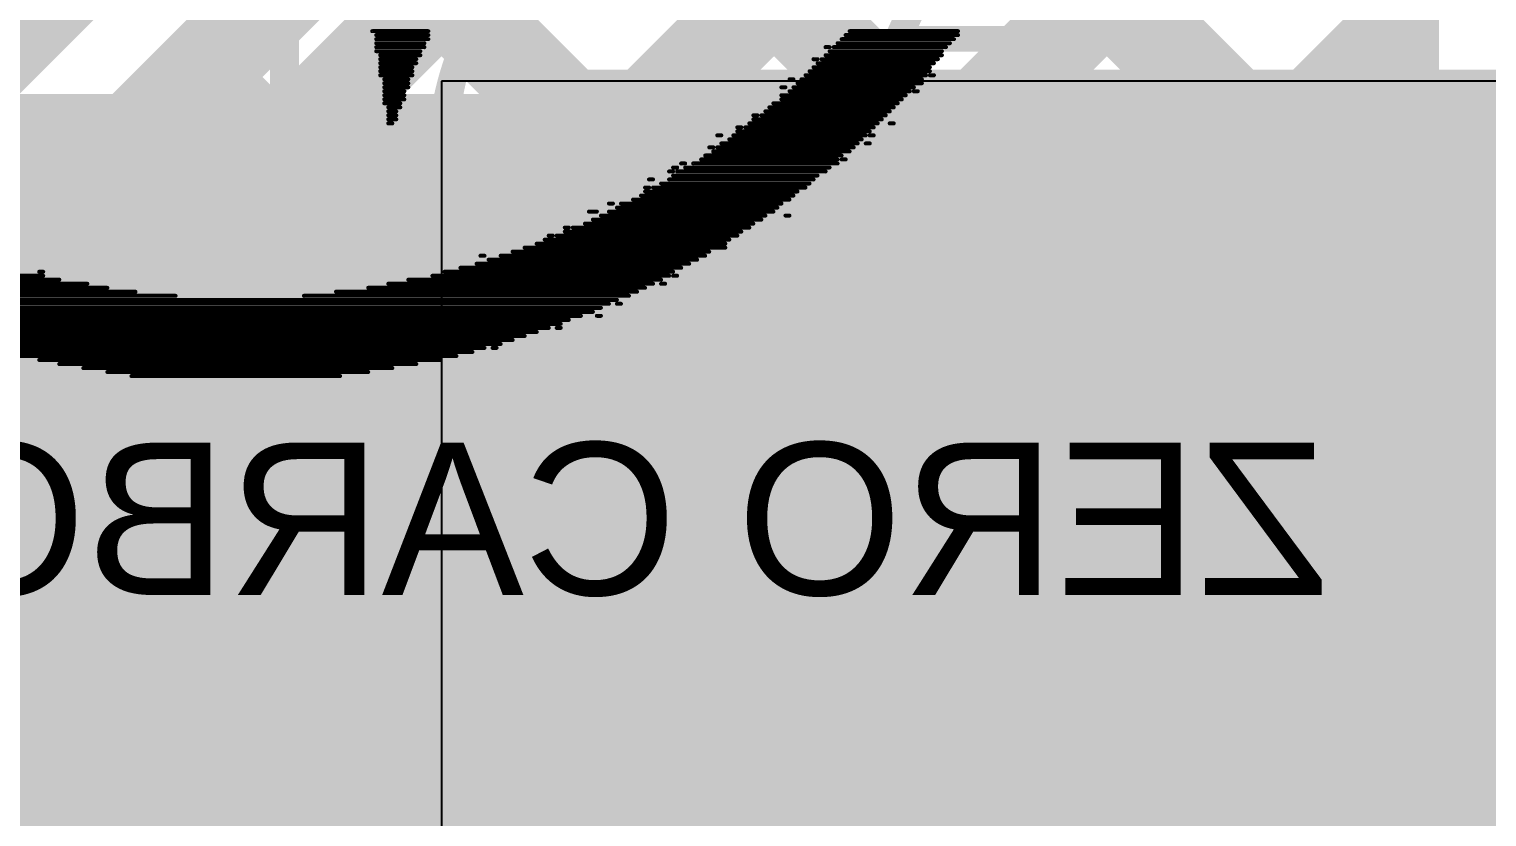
# Model space of a CAD drawing. Header units: millimetres. Extents: x 0.01 to 1.77, y 0.01 to 0.78.
# Drawn here: x 0.7002 to 0.8551, y 0.2651 to 0.3489 of the extents above; entities that cross this region are included whole.
import ezdxf

# ---------------------------------------------------------------- set-up
doc = ezdxf.new("R2010")
doc.units = ezdxf.units.MM
doc.header["$MEASUREMENT"] = 0
for name, color, linetype in [('BottomLayer', 5, 'Continuous'), ('BottomOverlay', 54, 'Continuous'), ('TopLayer', 1, 'Continuous'), ('TopOverlay', 2, 'Continuous'), ('TopPaste', 8, 'Continuous'), ('TopSolder', 216, 'Continuous')]:
    doc.layers.add(name, color=color, linetype=linetype)
doc.styles.add('Arial', font='', dxfattribs={"height": 0.2})
doc.styles.get('Arial').set_extended_font_data('Arial')

# ---------------------------------------------------------------- blocks, each defined once
blk = doc.blocks.new('74404041010_36')
at = {"layer": 'TopLayer'}
blk.add_hatch(color=1, dxfattribs=at).paths.add_polyline_path([(-0.08957, 0.07087), (-0.03051, 0.07087), (-0.03051, -0.07087), (-0.08957, -0.07087)])
at = {"layer": 'TopPaste'}
blk.add_hatch(color=8, dxfattribs=at).paths.add_polyline_path([(-0.08957, 0.07087), (-0.03051, 0.07087), (-0.03051, -0.07087), (-0.08957, -0.07087)])
at = {"layer": 'TopSolder'}
blk.add_hatch(color=216, dxfattribs=at).paths.add_polyline_path([(-0.09357, 0.07487), (-0.02651, 0.07487), (-0.02651, -0.07487), (-0.09357, -0.07487)])
at = {"layer": 'TopOverlay', "const_width": 0.005}
blk.add_lwpolyline([(0.053, -0.081), (-0.054, -0.081)], dxfattribs=at)
at = {"layer": 'TopOverlay', "const_width": 0.0025}
blk.add_lwpolyline([(-0.05525, -0.081, 1), (-0.05275, -0.081, 1)], format="xyb", close=True, dxfattribs=at)
blk = doc.blocks.new('C__0805_45')
at = {"layer": 'TopLayer'}
for points in [[(-0.06, 0.03), (-0.02, 0.03), (-0.02, -0.03), (-0.06, -0.03)], [(0.02, 0.03), (0.06, 0.03), (0.06, -0.03), (0.02, -0.03)]]:
    blk.add_hatch(color=1, dxfattribs=at).paths.add_polyline_path(points)
at = {"layer": 'TopPaste'}
for points in [[(-0.06, 0.03), (-0.02, 0.03), (-0.02, -0.03), (-0.06, -0.03)], [(0.02, 0.03), (0.06, 0.03), (0.06, -0.03), (0.02, -0.03)]]:
    blk.add_hatch(color=8, dxfattribs=at).paths.add_polyline_path(points)
at = {"layer": 'TopSolder'}
for points in [[(-0.06276, 0.03276), (-0.01724, 0.03276), (-0.01724, -0.03276), (-0.06276, -0.03276)], [(0.01724, 0.03276), (0.06276, 0.03276), (0.06276, -0.03276), (0.01724, -0.03276)]]:
    blk.add_hatch(color=216, dxfattribs=at).paths.add_polyline_path(points)
at = {"layer": 'TopOverlay', "const_width": 0.005}
for points in [[(-0.064, 0.034), (-0.024, 0.034)], [(-0.064, -0.034), (-0.064, 0.034)], [(0.024, 0.034), (0.064, 0.034)], [(0.064, -0.034), (0.064, 0.034)], [(-0.064, -0.034), (-0.024, -0.034)], [(0.024, -0.034), (0.064, -0.034)]]:
    blk.add_lwpolyline(points, dxfattribs=at)
at = {"layer": 'TopOverlay', "const_width": 0.0025}
for points in [[(-0.06525, 0.034, 1), (-0.06275, 0.034, 1)], [(-0.06525, 0.034, 1), (-0.06275, 0.034, 1)], [(-0.02525, 0.034, 1), (-0.02275, 0.034, 1)], [(0.02275, 0.034, 1), (0.02525, 0.034, 1)], [(0.06275, 0.034, 1), (0.06525, 0.034, 1)], [(0.06275, 0.034, 1), (0.06525, 0.034, 1)], [(-0.06525, -0.034, 1), (-0.06275, -0.034, 1)], [(-0.06525, -0.034, 1), (-0.06275, -0.034, 1)], [(-0.02525, -0.034, 1), (-0.02275, -0.034, 1)], [(0.02275, -0.034, 1), (0.02525, -0.034, 1)], [(0.06275, -0.034, 1), (0.06525, -0.034, 1)], [(0.06275, -0.034, 1), (0.06525, -0.034, 1)]]:
    blk.add_lwpolyline(points, format="xyb", close=True, dxfattribs=at)

msp = doc.modelspace()

# ---------------------------------------------------------------- hatches: boundary and pattern name
at = {"layer": 'TopLayer'}
msp.add_hatch(color=1, dxfattribs=at).paths.add_polyline_path([(0.692, 0.26), (0.899, 0.26), (0.899, 0.342), (0.692, 0.342)])

# ---------------------------------------------------------------- linework, layer by layer
at = {"layer": 'BottomLayer'}
for points, const_width in [([(0.68698, 0.29606), (0.82591, 0.435)], 0.01), ([(0.69712, 0.27086), (0.86127, 0.435)], 0.01), ([(0.638, 0.295), (0.754, 0.411)], 0.02), ([(0.7715, 0.39627), (0.845, 0.32277)], 0.01), ([(0.67289, 0.29878), (0.76513, 0.39102)], 0.01), ([(0.67162, 0.21), (0.84845, 0.38682)], 0.01), ([(0.75326, 0.37915), (0.82965, 0.30276)], 0.01), ([(0.845, 0.31811), (0.845, 0.375)], 0.01), ([(0.73558, 0.36147), (0.81197, 0.28508)], 0.01), ([(0.70698, 0.21), (0.845, 0.34802)], 0.01), ([(0.71791, 0.34379), (0.79429, 0.26741)], 0.01), ([(0.70023, 0.32612), (0.77662, 0.24973)], 0.01), ([(0.73689, 0.21), (0.845, 0.31811)], 0.01), ([(0.746, 0.188), (0.867, 0.309)], 0.02), ([(0.68255, 0.30844), (0.75894, 0.23205)], 0.01), ([(0.76631, 0.1772), (0.88252, 0.2934)], 0.01), ([(0.69282, 0.26282), (0.74126, 0.21437)], 0.01)]:
    msp.add_lwpolyline(points, dxfattribs=dict(at, const_width=const_width))
at = {"layer": 'BottomLayer', "const_width": 0.005}
for points in [[(0.8425, 0.34802, 1), (0.8475, 0.34802, 1)], [(0.71541, 0.34379, 1), (0.72041, 0.34379, 1)], [(0.69773, 0.32612, 1), (0.70273, 0.32612, 1)], [(0.8425, 0.32277, 1), (0.8475, 0.32277, 1)], [(0.8425, 0.31811, 1), (0.8475, 0.31811, 1)], [(0.8425, 0.31811, 1), (0.8475, 0.31811, 1)], [(0.82715, 0.30276, 1), (0.83215, 0.30276, 1)], [(0.80947, 0.28508, 1), (0.81447, 0.28508, 1)], [(0.6955, 0.277, 1), (0.7005, 0.277, 1)], [(0.6955, 0.277, 1), (0.7005, 0.277, 1)], [(0.69462, 0.27086, 1), (0.69962, 0.27086, 1)], [(0.79179, 0.26741, 1), (0.79679, 0.26741, 1)]]:
    msp.add_lwpolyline(points, format="xyb", close=True, dxfattribs=at)
at = {"layer": 'BottomLayer', "const_width": 0.01}
for points in [[(0.67289, 0.29878, -0.456367), (0.698, 0.277)], [(0.698, 0.277, -0.198912), (0.69156, 0.26144)]]:
    msp.add_lwpolyline(points, format="xyb", dxfattribs=at)
at = {"layer": 'BottomOverlay', "const_width": 0.000426}
for points in [[(0.73663, 0.34867), (0.7426, 0.34867)], [(0.78737, 0.34867), (0.79888, 0.34867)], [(0.73705, 0.34825), (0.7426, 0.34825)], [(0.73705, 0.34782), (0.7426, 0.34782)], [(0.73705, 0.34739), (0.74217, 0.34739)], [(0.73705, 0.34697), (0.74217, 0.34697)], [(0.78481, 0.34697), (0.78524, 0.34697)], [(0.78566, 0.34697), (0.7976, 0.34697)], [(0.78609, 0.34739), (0.79803, 0.34739)], [(0.78651, 0.34782), (0.79845, 0.34782)], [(0.78694, 0.34825), (0.79888, 0.34825)], [(0.73705, 0.34654), (0.74174, 0.34654)], [(0.73748, 0.34611), (0.74174, 0.34611)], [(0.73748, 0.34569), (0.74132, 0.34569)], [(0.73748, 0.34526), (0.74132, 0.34526)], [(0.78353, 0.34569), (0.78396, 0.34569)], [(0.78396, 0.34526), (0.79632, 0.34526)], [(0.78438, 0.34569), (0.79675, 0.34569)], [(0.78481, 0.34611), (0.79717, 0.34611)], [(0.78524, 0.34654), (0.79717, 0.34654)], [(0.73748, 0.34483), (0.74089, 0.34483)], [(0.73748, 0.34441), (0.74089, 0.34441)], [(0.73748, 0.34398), (0.74089, 0.34398)], [(0.78268, 0.34398), (0.79547, 0.34398)], [(0.7831, 0.34441), (0.7959, 0.34441)], [(0.78353, 0.34483), (0.7959, 0.34483)], [(0.7959, 0.34398), (0.79632, 0.34398)], [(0.73791, 0.34355), (0.74047, 0.34355)], [(0.73791, 0.34313), (0.74047, 0.34313)], [(0.73791, 0.3427), (0.74047, 0.3427)], [(0.73791, 0.34228), (0.74004, 0.34228)], [(0.78012, 0.3427), (0.78055, 0.3427)], [(0.78097, 0.34355), (0.7814, 0.34355)], [(0.78097, 0.34228), (0.79376, 0.34228)], [(0.7814, 0.3427), (0.79419, 0.3427)], [(0.78182, 0.34313), (0.79504, 0.34313)], [(0.78225, 0.34355), (0.79504, 0.34355)], [(0.79419, 0.34228), (0.79462, 0.34228)], [(0.73791, 0.34185), (0.74004, 0.34185)], [(0.73791, 0.34142), (0.74004, 0.34142)], [(0.73791, 0.341), (0.73961, 0.341)], [(0.77927, 0.341), (0.79248, 0.341)], [(0.78012, 0.34185), (0.79334, 0.34185)], [(0.78012, 0.34142), (0.79291, 0.34142)], [(0.73833, 0.34057), (0.73961, 0.34057)], [(0.73833, 0.34014), (0.73919, 0.34014)], [(0.73833, 0.33972), (0.73919, 0.33972)], [(0.73833, 0.33929), (0.73919, 0.33929)], [(0.77713, 0.33972), (0.77756, 0.33972)], [(0.77713, 0.33929), (0.79078, 0.33929)], [(0.77799, 0.33972), (0.79121, 0.33972)], [(0.77841, 0.34014), (0.79163, 0.34014)], [(0.77884, 0.34057), (0.79206, 0.34057)], [(0.73833, 0.33886), (0.73876, 0.33886)], [(0.7733, 0.33759), (0.77372, 0.33759)], [(0.775, 0.33759), (0.78907, 0.33759)], [(0.77543, 0.33844), (0.77586, 0.33844)], [(0.77543, 0.33801), (0.7895, 0.33801)], [(0.77628, 0.33844), (0.78993, 0.33844)], [(0.77671, 0.33886), (0.79035, 0.33886)], [(0.7895, 0.33759), (0.78993, 0.33759)], [(0.79163, 0.33886), (0.79206, 0.33886)], [(0.77244, 0.33631), (0.77287, 0.33631)], [(0.7733, 0.33631), (0.78779, 0.33631)], [(0.77372, 0.33673), (0.78822, 0.33673)], [(0.77458, 0.33716), (0.78865, 0.33716)], [(0.78907, 0.33673), (0.7895, 0.33673)], [(0.76946, 0.3346), (0.76989, 0.3346)], [(0.77074, 0.3346), (0.78609, 0.3346)], [(0.77159, 0.33503), (0.78609, 0.33503)], [(0.77202, 0.33545), (0.78651, 0.33545)], [(0.77287, 0.33588), (0.78737, 0.33588)], [(0.78651, 0.33503), (0.78694, 0.33503)], [(0.76605, 0.3329), (0.76647, 0.3329)], [(0.76818, 0.33375), (0.76861, 0.33375)], [(0.76818, 0.3329), (0.78353, 0.3329)], [(0.76861, 0.33417), (0.76903, 0.33417)], [(0.76861, 0.33332), (0.78396, 0.33332)], [(0.76903, 0.33375), (0.78481, 0.33375)], [(0.76989, 0.33417), (0.78524, 0.33417)], [(0.76562, 0.33204), (0.76605, 0.33204)], [(0.76562, 0.33162), (0.78182, 0.33162)], [(0.76647, 0.33204), (0.78268, 0.33204)], [(0.76733, 0.33247), (0.7831, 0.33247)], [(0.76178, 0.33034), (0.76221, 0.33034)], [(0.76264, 0.32991), (0.77969, 0.32991)], [(0.76306, 0.33034), (0.78012, 0.33034)], [(0.76434, 0.33076), (0.78097, 0.33076)], [(0.7652, 0.33119), (0.7814, 0.33119)], [(0.75923, 0.3282), (0.77713, 0.3282)], [(0.75965, 0.32948), (0.76051, 0.32948)], [(0.76008, 0.32863), (0.77799, 0.32863)], [(0.76093, 0.32906), (0.77841, 0.32906)], [(0.76178, 0.32948), (0.77927, 0.32948)], [(0.78055, 0.32906), (0.78097, 0.32906)], [(0.75539, 0.32693), (0.75582, 0.32693)], [(0.75624, 0.32693), (0.77543, 0.32693)], [(0.75709, 0.32778), (0.75752, 0.32778)], [(0.75709, 0.32735), (0.77586, 0.32735)], [(0.75795, 0.32778), (0.77671, 0.32778)], [(0.75155, 0.32522), (0.77244, 0.32522)], [(0.75283, 0.32565), (0.77415, 0.32565)], [(0.75411, 0.32607), (0.77415, 0.32607)], [(0.75496, 0.3265), (0.77458, 0.3265)], [(0.74771, 0.32394), (0.77031, 0.32394)], [(0.74814, 0.32479), (0.74857, 0.32479)], [(0.74899, 0.32437), (0.77117, 0.32437)], [(0.75027, 0.32479), (0.77202, 0.32479)], [(0.67693, 0.32266), (0.70166, 0.32266)], [(0.67736, 0.32224), (0.70337, 0.32224)], [(0.70124, 0.32309), (0.70166, 0.32309)], [(0.74047, 0.32224), (0.76733, 0.32224)], [(0.74302, 0.32266), (0.76818, 0.32266)], [(0.7443, 0.32309), (0.76861, 0.32309)], [(0.74601, 0.32351), (0.76946, 0.32351)], [(0.76861, 0.32266), (0.76903, 0.32266)], [(0.67864, 0.32181), (0.70635, 0.32181)], [(0.67949, 0.32138), (0.70849, 0.32138)], [(0.67992, 0.32096), (0.71147, 0.32096)], [(0.6812, 0.32053), (0.71574, 0.32053)], [(0.72938, 0.32053), (0.76392, 0.32053)], [(0.73279, 0.32096), (0.76477, 0.32096)], [(0.7362, 0.32138), (0.76562, 0.32138)], [(0.73833, 0.32181), (0.76647, 0.32181)], [(0.76733, 0.32181), (0.76775, 0.32181)], [(0.68205, 0.3201), (0.76264, 0.3201)], [(0.68248, 0.31968), (0.76178, 0.31968)], [(0.68376, 0.31925), (0.76093, 0.31925)], [(0.76264, 0.31968), (0.76306, 0.31968)], [(0.68504, 0.31882), (0.76008, 0.31882)], [(0.68589, 0.3184), (0.7588, 0.3184)], [(0.68674, 0.31797), (0.75752, 0.31797)], [(0.68802, 0.31755), (0.75667, 0.31755)], [(0.76051, 0.3184), (0.76093, 0.3184)], [(0.68887, 0.31712), (0.75539, 0.31712)], [(0.69058, 0.31669), (0.75411, 0.31669)], [(0.69186, 0.31627), (0.75283, 0.31627)], [(0.69314, 0.31584), (0.75155, 0.31584)], [(0.75624, 0.31712), (0.75667, 0.31712)], [(0.69442, 0.31541), (0.75027, 0.31541)], [(0.69612, 0.31499), (0.74857, 0.31499)], [(0.6974, 0.31456), (0.74729, 0.31456)], [(0.74942, 0.31499), (0.74985, 0.31499)], [(0.69911, 0.31413), (0.74558, 0.31413)], [(0.70124, 0.31371), (0.74388, 0.31371)], [(0.70337, 0.31328), (0.74132, 0.31328)], [(0.70593, 0.31285), (0.73876, 0.31285)], [(0.70849, 0.31243), (0.7362, 0.31243)], [(0.71105, 0.312), (0.73322, 0.312)]]:
    msp.add_lwpolyline(points, dxfattribs=at)
at = {"layer": 'BottomOverlay', "const_width": 0.000213}
for points in [[(0.73652, 0.34867, 1), (0.73673, 0.34867, 1)], [(0.74249, 0.34867, 1), (0.7427, 0.34867, 1)], [(0.78726, 0.34867, 1), (0.78747, 0.34867, 1)], [(0.79877, 0.34867, 1), (0.79899, 0.34867, 1)], [(0.73695, 0.34825, 1), (0.73716, 0.34825, 1)], [(0.73695, 0.34782, 1), (0.73716, 0.34782, 1)], [(0.73695, 0.34739, 1), (0.73716, 0.34739, 1)], [(0.73695, 0.34697, 1), (0.73716, 0.34697, 1)], [(0.74206, 0.34739, 1), (0.74228, 0.34739, 1)], [(0.74206, 0.34697, 1), (0.74228, 0.34697, 1)], [(0.74249, 0.34825, 1), (0.7427, 0.34825, 1)], [(0.74249, 0.34782, 1), (0.7427, 0.34782, 1)], [(0.7847, 0.34697, 1), (0.78492, 0.34697, 1)], [(0.78513, 0.34697, 1), (0.78534, 0.34697, 1)], [(0.78556, 0.34697, 1), (0.78577, 0.34697, 1)], [(0.78598, 0.34739, 1), (0.78619, 0.34739, 1)], [(0.78641, 0.34782, 1), (0.78662, 0.34782, 1)], [(0.78683, 0.34825, 1), (0.78705, 0.34825, 1)], [(0.79749, 0.34697, 1), (0.79771, 0.34697, 1)], [(0.79792, 0.34739, 1), (0.79813, 0.34739, 1)], [(0.79835, 0.34782, 1), (0.79856, 0.34782, 1)], [(0.79877, 0.34825, 1), (0.79899, 0.34825, 1)], [(0.73695, 0.34654, 1), (0.73716, 0.34654, 1)], [(0.73737, 0.34611, 1), (0.73759, 0.34611, 1)], [(0.73737, 0.34569, 1), (0.73759, 0.34569, 1)], [(0.73737, 0.34526, 1), (0.73759, 0.34526, 1)], [(0.74121, 0.34569, 1), (0.74142, 0.34569, 1)], [(0.74121, 0.34526, 1), (0.74142, 0.34526, 1)], [(0.74164, 0.34654, 1), (0.74185, 0.34654, 1)], [(0.74164, 0.34611, 1), (0.74185, 0.34611, 1)], [(0.78342, 0.34569, 1), (0.78364, 0.34569, 1)], [(0.78385, 0.34569, 1), (0.78406, 0.34569, 1)], [(0.78385, 0.34526, 1), (0.78406, 0.34526, 1)], [(0.78428, 0.34569, 1), (0.78449, 0.34569, 1)], [(0.7847, 0.34611, 1), (0.78492, 0.34611, 1)], [(0.78513, 0.34654, 1), (0.78534, 0.34654, 1)], [(0.79622, 0.34526, 1), (0.79643, 0.34526, 1)], [(0.79664, 0.34569, 1), (0.79685, 0.34569, 1)], [(0.79707, 0.34654, 1), (0.79728, 0.34654, 1)], [(0.79707, 0.34611, 1), (0.79728, 0.34611, 1)], [(0.73737, 0.34483, 1), (0.73759, 0.34483, 1)], [(0.73737, 0.34441, 1), (0.73759, 0.34441, 1)], [(0.73737, 0.34398, 1), (0.73759, 0.34398, 1)], [(0.74079, 0.34483, 1), (0.741, 0.34483, 1)], [(0.74079, 0.34441, 1), (0.741, 0.34441, 1)], [(0.74079, 0.34398, 1), (0.741, 0.34398, 1)], [(0.78257, 0.34398, 1), (0.78278, 0.34398, 1)], [(0.783, 0.34441, 1), (0.78321, 0.34441, 1)], [(0.78342, 0.34483, 1), (0.78364, 0.34483, 1)], [(0.79536, 0.34398, 1), (0.79558, 0.34398, 1)], [(0.79579, 0.34483, 1), (0.796, 0.34483, 1)], [(0.79579, 0.34441, 1), (0.796, 0.34441, 1)], [(0.79579, 0.34398, 1), (0.796, 0.34398, 1)], [(0.79622, 0.34398, 1), (0.79643, 0.34398, 1)], [(0.7378, 0.34355, 1), (0.73801, 0.34355, 1)], [(0.7378, 0.34313, 1), (0.73801, 0.34313, 1)], [(0.7378, 0.3427, 1), (0.73801, 0.3427, 1)], [(0.7378, 0.34228, 1), (0.73801, 0.34228, 1)], [(0.73993, 0.34228, 1), (0.74015, 0.34228, 1)], [(0.74036, 0.34355, 1), (0.74057, 0.34355, 1)], [(0.74036, 0.34313, 1), (0.74057, 0.34313, 1)], [(0.74036, 0.3427, 1), (0.74057, 0.3427, 1)], [(0.78001, 0.3427, 1), (0.78023, 0.3427, 1)], [(0.78044, 0.3427, 1), (0.78065, 0.3427, 1)], [(0.78087, 0.34355, 1), (0.78108, 0.34355, 1)], [(0.78087, 0.34228, 1), (0.78108, 0.34228, 1)], [(0.78129, 0.34355, 1), (0.7815, 0.34355, 1)], [(0.78129, 0.3427, 1), (0.7815, 0.3427, 1)], [(0.78172, 0.34313, 1), (0.78193, 0.34313, 1)], [(0.78214, 0.34355, 1), (0.78236, 0.34355, 1)], [(0.79366, 0.34228, 1), (0.79387, 0.34228, 1)], [(0.79408, 0.3427, 1), (0.7943, 0.3427, 1)], [(0.79408, 0.34228, 1), (0.7943, 0.34228, 1)], [(0.79451, 0.34228, 1), (0.79472, 0.34228, 1)], [(0.79494, 0.34355, 1), (0.79515, 0.34355, 1)], [(0.79494, 0.34313, 1), (0.79515, 0.34313, 1)], [(0.7378, 0.34185, 1), (0.73801, 0.34185, 1)], [(0.7378, 0.34142, 1), (0.73801, 0.34142, 1)], [(0.7378, 0.341, 1), (0.73801, 0.341, 1)], [(0.73951, 0.341, 1), (0.73972, 0.341, 1)], [(0.73993, 0.34185, 1), (0.74015, 0.34185, 1)], [(0.73993, 0.34142, 1), (0.74015, 0.34142, 1)], [(0.77916, 0.341, 1), (0.77937, 0.341, 1)], [(0.78001, 0.34185, 1), (0.78023, 0.34185, 1)], [(0.78001, 0.34142, 1), (0.78023, 0.34142, 1)], [(0.79238, 0.341, 1), (0.79259, 0.341, 1)], [(0.7928, 0.34142, 1), (0.79302, 0.34142, 1)], [(0.79323, 0.34185, 1), (0.79344, 0.34185, 1)], [(0.73823, 0.34057, 1), (0.73844, 0.34057, 1)], [(0.73823, 0.34014, 1), (0.73844, 0.34014, 1)], [(0.73823, 0.33972, 1), (0.73844, 0.33972, 1)], [(0.73823, 0.33929, 1), (0.73844, 0.33929, 1)], [(0.73908, 0.34014, 1), (0.73929, 0.34014, 1)], [(0.73908, 0.33972, 1), (0.73929, 0.33972, 1)], [(0.73908, 0.33929, 1), (0.73929, 0.33929, 1)], [(0.73951, 0.34057, 1), (0.73972, 0.34057, 1)], [(0.77703, 0.33972, 1), (0.77724, 0.33972, 1)], [(0.77703, 0.33929, 1), (0.77724, 0.33929, 1)], [(0.77745, 0.33972, 1), (0.77767, 0.33972, 1)], [(0.77788, 0.33972, 1), (0.77809, 0.33972, 1)], [(0.77831, 0.34014, 1), (0.77852, 0.34014, 1)], [(0.77873, 0.34057, 1), (0.77895, 0.34057, 1)], [(0.79067, 0.33929, 1), (0.79089, 0.33929, 1)], [(0.7911, 0.33972, 1), (0.79131, 0.33972, 1)], [(0.79152, 0.34014, 1), (0.79174, 0.34014, 1)], [(0.79195, 0.34057, 1), (0.79216, 0.34057, 1)], [(0.73823, 0.33886, 1), (0.73844, 0.33886, 1)], [(0.73865, 0.33886, 1), (0.73887, 0.33886, 1)], [(0.77319, 0.33759, 1), (0.7734, 0.33759, 1)], [(0.77362, 0.33759, 1), (0.77383, 0.33759, 1)], [(0.7749, 0.33759, 1), (0.77511, 0.33759, 1)], [(0.77532, 0.33844, 1), (0.77554, 0.33844, 1)], [(0.77532, 0.33801, 1), (0.77554, 0.33801, 1)], [(0.77575, 0.33844, 1), (0.77596, 0.33844, 1)], [(0.77617, 0.33844, 1), (0.77639, 0.33844, 1)], [(0.7766, 0.33886, 1), (0.77681, 0.33886, 1)], [(0.78897, 0.33759, 1), (0.78918, 0.33759, 1)], [(0.78939, 0.33801, 1), (0.78961, 0.33801, 1)], [(0.78939, 0.33759, 1), (0.78961, 0.33759, 1)], [(0.78982, 0.33844, 1), (0.79003, 0.33844, 1)], [(0.78982, 0.33759, 1), (0.79003, 0.33759, 1)], [(0.79025, 0.33886, 1), (0.79046, 0.33886, 1)], [(0.79152, 0.33886, 1), (0.79174, 0.33886, 1)], [(0.79195, 0.33886, 1), (0.79216, 0.33886, 1)], [(0.77234, 0.33631, 1), (0.77255, 0.33631, 1)], [(0.77276, 0.33631, 1), (0.77298, 0.33631, 1)], [(0.77319, 0.33631, 1), (0.7734, 0.33631, 1)], [(0.77362, 0.33673, 1), (0.77383, 0.33673, 1)], [(0.77447, 0.33716, 1), (0.77468, 0.33716, 1)], [(0.78769, 0.33631, 1), (0.7879, 0.33631, 1)], [(0.78811, 0.33673, 1), (0.78833, 0.33673, 1)], [(0.78854, 0.33716, 1), (0.78875, 0.33716, 1)], [(0.78897, 0.33673, 1), (0.78918, 0.33673, 1)], [(0.78939, 0.33673, 1), (0.78961, 0.33673, 1)], [(0.76935, 0.3346, 1), (0.76957, 0.3346, 1)], [(0.76978, 0.3346, 1), (0.76999, 0.3346, 1)], [(0.77063, 0.3346, 1), (0.77085, 0.3346, 1)], [(0.77148, 0.33503, 1), (0.7717, 0.33503, 1)], [(0.77191, 0.33545, 1), (0.77212, 0.33545, 1)], [(0.77276, 0.33588, 1), (0.77298, 0.33588, 1)], [(0.78598, 0.33503, 1), (0.78619, 0.33503, 1)], [(0.78598, 0.3346, 1), (0.78619, 0.3346, 1)], [(0.78641, 0.33545, 1), (0.78662, 0.33545, 1)], [(0.78641, 0.33503, 1), (0.78662, 0.33503, 1)], [(0.78683, 0.33503, 1), (0.78705, 0.33503, 1)], [(0.78726, 0.33588, 1), (0.78747, 0.33588, 1)], [(0.76594, 0.3329, 1), (0.76616, 0.3329, 1)], [(0.76637, 0.3329, 1), (0.76658, 0.3329, 1)], [(0.76807, 0.33375, 1), (0.76829, 0.33375, 1)], [(0.76807, 0.3329, 1), (0.76829, 0.3329, 1)], [(0.7685, 0.33417, 1), (0.76871, 0.33417, 1)], [(0.7685, 0.33375, 1), (0.76871, 0.33375, 1)], [(0.7685, 0.33332, 1), (0.76871, 0.33332, 1)], [(0.76893, 0.33417, 1), (0.76914, 0.33417, 1)], [(0.76893, 0.33375, 1), (0.76914, 0.33375, 1)], [(0.76978, 0.33417, 1), (0.76999, 0.33417, 1)], [(0.78342, 0.3329, 1), (0.78364, 0.3329, 1)], [(0.78385, 0.33332, 1), (0.78406, 0.33332, 1)], [(0.7847, 0.33375, 1), (0.78492, 0.33375, 1)], [(0.78513, 0.33417, 1), (0.78534, 0.33417, 1)], [(0.76552, 0.33204, 1), (0.76573, 0.33204, 1)], [(0.76552, 0.33162, 1), (0.76573, 0.33162, 1)], [(0.76594, 0.33204, 1), (0.76616, 0.33204, 1)], [(0.76637, 0.33204, 1), (0.76658, 0.33204, 1)], [(0.76722, 0.33247, 1), (0.76743, 0.33247, 1)], [(0.78172, 0.33162, 1), (0.78193, 0.33162, 1)], [(0.78257, 0.33204, 1), (0.78278, 0.33204, 1)], [(0.783, 0.33247, 1), (0.78321, 0.33247, 1)], [(0.76168, 0.33034, 1), (0.76189, 0.33034, 1)], [(0.7621, 0.33034, 1), (0.76232, 0.33034, 1)], [(0.76253, 0.32991, 1), (0.76274, 0.32991, 1)], [(0.76296, 0.33034, 1), (0.76317, 0.33034, 1)], [(0.76424, 0.33076, 1), (0.76445, 0.33076, 1)], [(0.76509, 0.33119, 1), (0.7653, 0.33119, 1)], [(0.77959, 0.32991, 1), (0.7798, 0.32991, 1)], [(0.78001, 0.33034, 1), (0.78023, 0.33034, 1)], [(0.78087, 0.33076, 1), (0.78108, 0.33076, 1)], [(0.78129, 0.33119, 1), (0.7815, 0.33119, 1)], [(0.75912, 0.3282, 1), (0.75933, 0.3282, 1)], [(0.75955, 0.32948, 1), (0.75976, 0.32948, 1)], [(0.75997, 0.32863, 1), (0.76019, 0.32863, 1)], [(0.7604, 0.32948, 1), (0.76061, 0.32948, 1)], [(0.76083, 0.32906, 1), (0.76104, 0.32906, 1)], [(0.76168, 0.32948, 1), (0.76189, 0.32948, 1)], [(0.77703, 0.3282, 1), (0.77724, 0.3282, 1)], [(0.77788, 0.32863, 1), (0.77809, 0.32863, 1)], [(0.77831, 0.32906, 1), (0.77852, 0.32906, 1)], [(0.77916, 0.32948, 1), (0.77937, 0.32948, 1)], [(0.78044, 0.32906, 1), (0.78065, 0.32906, 1)], [(0.78087, 0.32906, 1), (0.78108, 0.32906, 1)], [(0.75528, 0.32693, 1), (0.7555, 0.32693, 1)], [(0.75571, 0.32693, 1), (0.75592, 0.32693, 1)], [(0.75613, 0.32693, 1), (0.75635, 0.32693, 1)], [(0.75699, 0.32778, 1), (0.7572, 0.32778, 1)], [(0.75699, 0.32735, 1), (0.7572, 0.32735, 1)], [(0.75741, 0.32778, 1), (0.75763, 0.32778, 1)], [(0.75784, 0.32778, 1), (0.75805, 0.32778, 1)], [(0.77532, 0.32693, 1), (0.77554, 0.32693, 1)], [(0.77575, 0.32735, 1), (0.77596, 0.32735, 1)], [(0.7766, 0.32778, 1), (0.77681, 0.32778, 1)], [(0.75144, 0.32522, 1), (0.75166, 0.32522, 1)], [(0.75272, 0.32565, 1), (0.75294, 0.32565, 1)], [(0.754, 0.32607, 1), (0.75422, 0.32607, 1)], [(0.75486, 0.3265, 1), (0.75507, 0.3265, 1)], [(0.77234, 0.32522, 1), (0.77255, 0.32522, 1)], [(0.77404, 0.32607, 1), (0.77426, 0.32607, 1)], [(0.77404, 0.32565, 1), (0.77426, 0.32565, 1)], [(0.77447, 0.3265, 1), (0.77468, 0.3265, 1)], [(0.74761, 0.32394, 1), (0.74782, 0.32394, 1)], [(0.74803, 0.32479, 1), (0.74825, 0.32479, 1)], [(0.74846, 0.32479, 1), (0.74867, 0.32479, 1)], [(0.74889, 0.32437, 1), (0.7491, 0.32437, 1)], [(0.75017, 0.32479, 1), (0.75038, 0.32479, 1)], [(0.77021, 0.32394, 1), (0.77042, 0.32394, 1)], [(0.77106, 0.32437, 1), (0.77127, 0.32437, 1)], [(0.77191, 0.32479, 1), (0.77212, 0.32479, 1)], [(0.70113, 0.32309, 1), (0.70134, 0.32309, 1)], [(0.70156, 0.32309, 1), (0.70177, 0.32309, 1)], [(0.70156, 0.32266, 1), (0.70177, 0.32266, 1)], [(0.70326, 0.32224, 1), (0.70348, 0.32224, 1)], [(0.74036, 0.32224, 1), (0.74057, 0.32224, 1)], [(0.74292, 0.32266, 1), (0.74313, 0.32266, 1)], [(0.7442, 0.32309, 1), (0.74441, 0.32309, 1)], [(0.7459, 0.32351, 1), (0.74611, 0.32351, 1)], [(0.76722, 0.32224, 1), (0.76743, 0.32224, 1)], [(0.76807, 0.32266, 1), (0.76829, 0.32266, 1)], [(0.7685, 0.32309, 1), (0.76871, 0.32309, 1)], [(0.7685, 0.32266, 1), (0.76871, 0.32266, 1)], [(0.76893, 0.32266, 1), (0.76914, 0.32266, 1)], [(0.76935, 0.32351, 1), (0.76957, 0.32351, 1)], [(0.70625, 0.32181, 1), (0.70646, 0.32181, 1)], [(0.70838, 0.32138, 1), (0.70859, 0.32138, 1)], [(0.71136, 0.32096, 1), (0.71158, 0.32096, 1)], [(0.71563, 0.32053, 1), (0.71584, 0.32053, 1)], [(0.72927, 0.32053, 1), (0.72949, 0.32053, 1)], [(0.73268, 0.32096, 1), (0.7329, 0.32096, 1)], [(0.7361, 0.32138, 1), (0.73631, 0.32138, 1)], [(0.73823, 0.32181, 1), (0.73844, 0.32181, 1)], [(0.76381, 0.32053, 1), (0.76402, 0.32053, 1)], [(0.76466, 0.32096, 1), (0.76488, 0.32096, 1)], [(0.76552, 0.32138, 1), (0.76573, 0.32138, 1)], [(0.76637, 0.32181, 1), (0.76658, 0.32181, 1)], [(0.76722, 0.32181, 1), (0.76743, 0.32181, 1)], [(0.76765, 0.32181, 1), (0.76786, 0.32181, 1)], [(0.76083, 0.31925, 1), (0.76104, 0.31925, 1)], [(0.76168, 0.31968, 1), (0.76189, 0.31968, 1)], [(0.76253, 0.3201, 1), (0.76274, 0.3201, 1)], [(0.76253, 0.31968, 1), (0.76274, 0.31968, 1)], [(0.76296, 0.31968, 1), (0.76317, 0.31968, 1)], [(0.75656, 0.31755, 1), (0.75677, 0.31755, 1)], [(0.75741, 0.31797, 1), (0.75763, 0.31797, 1)], [(0.75869, 0.3184, 1), (0.75891, 0.3184, 1)], [(0.75997, 0.31882, 1), (0.76019, 0.31882, 1)], [(0.7604, 0.3184, 1), (0.76061, 0.3184, 1)], [(0.76083, 0.3184, 1), (0.76104, 0.3184, 1)], [(0.75144, 0.31584, 1), (0.75166, 0.31584, 1)], [(0.75272, 0.31627, 1), (0.75294, 0.31627, 1)], [(0.754, 0.31669, 1), (0.75422, 0.31669, 1)], [(0.75528, 0.31712, 1), (0.7555, 0.31712, 1)], [(0.75613, 0.31712, 1), (0.75635, 0.31712, 1)], [(0.75656, 0.31712, 1), (0.75677, 0.31712, 1)], [(0.74718, 0.31456, 1), (0.74739, 0.31456, 1)], [(0.74846, 0.31499, 1), (0.74867, 0.31499, 1)], [(0.74931, 0.31499, 1), (0.74953, 0.31499, 1)], [(0.74974, 0.31499, 1), (0.74995, 0.31499, 1)], [(0.75017, 0.31541, 1), (0.75038, 0.31541, 1)], [(0.70113, 0.31371, 1), (0.70134, 0.31371, 1)], [(0.70326, 0.31328, 1), (0.70348, 0.31328, 1)], [(0.70582, 0.31285, 1), (0.70603, 0.31285, 1)], [(0.73865, 0.31285, 1), (0.73887, 0.31285, 1)], [(0.74121, 0.31328, 1), (0.74142, 0.31328, 1)], [(0.74377, 0.31371, 1), (0.74398, 0.31371, 1)], [(0.74548, 0.31413, 1), (0.74569, 0.31413, 1)], [(0.70838, 0.31243, 1), (0.70859, 0.31243, 1)], [(0.71094, 0.312, 1), (0.71115, 0.312, 1)], [(0.73311, 0.312, 1), (0.73332, 0.312, 1)], [(0.7361, 0.31243, 1), (0.73631, 0.31243, 1)]]:
    msp.add_lwpolyline(points, format="xyb", close=True, dxfattribs=at)
at = {"layer": 'TopLayer'}
for p, q in [((0.914, 0.34336), (0.744, 0.34336)), ((0.744, 0.34336), (0.744, 0.343)), ((0.744, 0.343), (0.744, 0.157)), ((0.744, 0.343), (0.744, 0.343))]:
    msp.add_line(p, q, dxfattribs=at)
at = {"layer": 'TopLayer', "const_width": 0.008}
for points in [[(0.71069, 0.28728), (0.711, 0.2876)], [(0.71069, 0.25369), (0.71069, 0.28728)]]:
    msp.add_lwpolyline(points, dxfattribs=at)
at = {"layer": 'TopLayer', "const_width": 0.004}
for points in [[(0.70869, 0.28728, 1), (0.71269, 0.28728, 1)], [(0.70869, 0.28728, 1), (0.71269, 0.28728, 1)], [(0.709, 0.2876, 1), (0.713, 0.2876, 1)]]:
    msp.add_lwpolyline(points, format="xyb", close=True, dxfattribs=at)

# ---------------------------------------------------------------- block references
at = {"rotation": 270}
msp.add_blockref('74404041010_36', (0.828, 0.251), dxfattribs=at)
msp.add_blockref('C__0805_45', (0.672, 0.291))

# ---------------------------------------------------------------- texts
at = {"layer": 'BottomOverlay', "style": 'Arial', "text_generation_flag": 2}
msp.add_text('ZERO CARBON FOOTPRINT', height=0.0162026, rotation=360, dxfattribs=at).set_placement((0.83824, 0.28872))
at = {"layer": 'TopOverlay', "style": 'Arial'}
for s, p in [('L2', (0.77017, 0.3465)), ('C17', (0.69176, 0.3365))]:
    msp.add_text(s, height=0.025, dxfattribs=at).set_placement(p)

doc.saveas('drawing.dxf')
